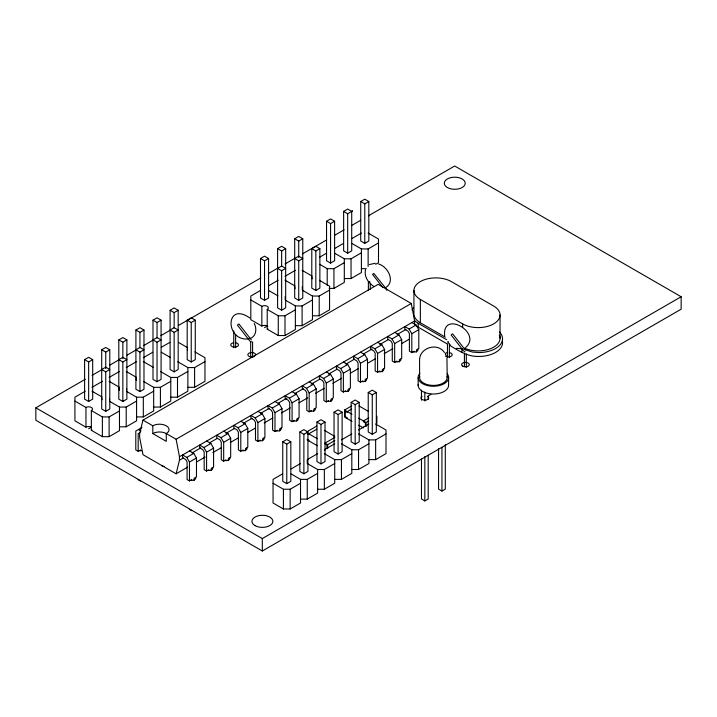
<?xml version="1.0" encoding="UTF-8"?>
<svg xmlns="http://www.w3.org/2000/svg" width="717" height="717" viewBox="0 0 717 717"><rect width="100%" height="100%" fill="white"/><g stroke="black" fill="none" stroke-linecap="round" stroke-linejoin="round"><path stroke-width="1.08" d="M365.518 269.655C363.877 276.386 368.35 283.063 373.916 286.459M343.64 211.381L347.673 213.72L351.742 211.372L347.673 209.05L343.64 211.381L343.64 250.869L347.673 253.2L351.715 250.869L351.715 211.381L352.334 211.058M351.832 211.345L352.522 210.888M233.787 330.904L233.733 347.7M414.632 324.434L414.632 320.965L411.262 303.479L378.146 284.353L142.979 420.126L139.618 433.731L139.618 437.191L142.979 454.686L176.104 473.803L187.711 467.099M176.104 473.803L179.465 460.197L179.465 456.738L176.104 439.243L166.272 433.57A9.518 5.494 0 0 0 152.811 433.57L152.811 425.799L142.979 420.126M465.665 347.503C482.783 332.616 441.842 309.43 444.657 335.977M251.282 341.848L250.726 342.045A0.95 0.511 -3.1 0 1 250.825 341.65M465.01 351.715L464.455 351.913A0.95 0.511 -3.1 0 1 464.455 351.644M386.176 287.329C395.47 280.777 387.664 266.464 378.594 264.008M84.606 359.638L88.648 357.308L92.69 359.638L92.69 399.127L88.648 401.457L84.606 399.127L84.606 359.638L88.648 361.968L92.69 359.638M101.706 349.771L105.749 347.44L109.782 349.771L109.782 408.995L105.749 411.334L101.706 408.995L101.706 349.771L105.749 352.101L109.782 349.771M118.807 339.894L122.849 337.564L126.882 339.894L126.882 399.127L122.849 401.457L118.807 399.127L118.807 339.894L122.849 342.233L126.882 339.894M135.907 330.026L139.94 327.696L143.983 330.026L143.983 389.259L139.94 391.59L135.907 389.259L135.907 330.026L139.94 332.356L143.983 330.026M152.999 320.158L157.041 317.819L161.083 320.158L161.083 379.383L157.041 381.713L152.999 379.383L152.999 320.158L157.041 322.489L161.083 320.158M170.099 310.282L174.141 307.952L178.174 310.282L178.174 369.515L174.141 371.845L170.099 369.515L170.099 310.282L174.141 312.612L178.174 310.282M260.495 258.505L264.537 256.175L268.579 258.505L268.579 297.994L264.537 300.324L260.495 297.994L260.495 258.505L264.537 260.836L268.579 258.505M277.596 248.638L281.638 246.307L285.671 248.638L285.671 307.862L281.638 310.192L277.596 307.862L277.596 248.638L281.638 250.968L285.671 248.638M294.696 238.761L298.729 236.431L302.771 238.761L302.771 297.994L298.729 300.324L294.696 297.994L294.696 238.761L298.729 241.091L302.771 238.761M326.54 221.257L330.573 218.927L334.615 221.257L334.615 260.746L330.573 263.076L326.54 260.746L326.54 221.257L330.573 223.587L334.615 221.257M360.732 201.513L364.774 199.183L368.816 201.513L368.816 241.002L364.774 243.332L360.732 241.002L360.732 201.513L364.774 203.843L368.816 201.513M187.2 320.158L191.233 317.819L195.275 320.158L195.275 359.638L191.233 361.977L187.2 359.638L187.2 320.158L191.233 322.489L195.275 320.158M368.395 215.817L454.686 166.003L681.15 296.748L681.15 309.188L262.314 550.997L35.85 420.252L35.85 407.812L85.296 379.266M92.081 375.35L101.778 369.748M109.531 365.276L119.228 359.674M126.99 355.193L136.678 349.6M143.472 345.684L153.16 340.082M160.922 335.61L170.61 330.008M178.372 325.527L260.782 277.954M268.534 273.473L278.232 267.88M285.016 263.955L294.714 258.362M302.466 253.881L326.71 239.89M334.463 235.409L344.16 229.816M351.913 225.335L360.642 220.298M311.787 248.638L315.83 246.307L319.872 248.638L319.872 288.117L315.83 290.457L311.787 288.117L311.787 248.638L315.83 250.968L319.872 248.638M105.749 371.845L109.782 369.515L105.749 367.185L101.706 369.515L105.749 371.845L105.749 411.334M122.849 361.968L126.882 359.638L122.849 357.308L118.807 359.638L122.849 361.968L122.849 401.457M139.94 352.101L143.983 349.771L139.94 347.44L135.907 349.771L139.94 352.101L139.94 391.59M157.041 342.233L161.083 339.894L157.041 337.564L152.999 339.894L157.041 342.233L157.041 381.713M174.141 332.356L178.174 330.026L174.141 327.696L170.099 330.026L174.141 332.356L174.141 371.845M281.638 270.712L285.671 268.382L281.638 266.043L277.596 268.382L281.638 270.712L281.638 310.192M298.729 260.836L302.771 258.505L298.729 256.175L294.696 258.505L298.729 260.836L298.729 300.324M85.287 391.195L74.918 397.182L74.918 420.816L85.959 427.189A3.809 2.196 0 0 1 91.346 427.189L88.648 428.739M92.018 387.314L102.379 381.327M109.109 377.438L119.479 371.46M126.21 367.57L136.58 361.583M143.31 357.702L152.73 352.253M161.352 347.279L169.83 342.385M260.226 290.609L250.807 296.049L250.807 319.683L261.839 326.056A3.809 2.196 0 0 1 267.835 326.513M268.848 285.635L278.268 280.195M284.999 276.305L295.368 270.318M319.674 257.17L326.271 253.361M334.884 248.387L343.362 243.484M351.984 238.51L361.404 233.07M319.674 264.322L327.212 268.669L333.943 268.669L344.312 262.682M334.884 253.361L344.312 258.801L351.043 258.801L361.404 252.814M351.984 243.484L361.404 248.924L368.135 248.924L378.504 242.946M74.918 401.072L85.959 407.444A3.809 2.196 0 0 1 91.346 407.444A3.809 2.196 0 0 1 91.346 410.554L102.379 416.927L109.109 416.927L119.479 410.94M109.36 401.215L119.479 407.059L126.21 407.059L136.58 401.072M126.461 391.339L136.58 397.182L143.31 397.182L153.671 391.195M143.552 381.471L153.671 387.314L160.411 387.314L170.771 381.327M160.653 371.603L170.771 377.438L177.502 377.438L187.872 371.46M177.753 361.727L187.872 367.57L194.603 367.57L204.972 361.583M264.537 327.606L267.226 326.056M250.807 299.939L261.839 306.311A3.809 2.196 0 0 1 267.226 306.311A3.809 2.196 0 0 1 267.226 309.421L278.268 315.794L284.999 315.794L295.368 309.807M285.249 300.082L295.368 305.917L302.099 305.917L312.469 299.939M302.341 290.206L312.469 296.049L319.199 296.049L329.56 290.062M329.13 288.413L333.943 288.413L344.312 282.426L344.312 258.801M344.312 278.546L351.043 278.546L361.404 272.559L361.404 248.924M375.681 264.322L378.504 262.682L378.504 239.057L368.135 233.07M91.346 410.554L91.346 430.299L102.379 436.671L109.109 436.671L119.479 430.684L119.479 407.059M119.479 426.803L126.21 426.803L136.58 420.816L136.58 397.182M136.58 416.927L143.31 416.927L153.671 410.94L153.671 387.314M153.671 407.059L160.411 407.059L170.771 401.072L170.771 377.438M170.771 397.182L177.502 397.182L187.872 391.195L187.872 367.57M187.872 387.314L194.603 387.314L204.972 381.327L204.972 357.702L194.854 351.859M267.226 309.421L267.226 329.166L278.268 335.538L284.999 335.538L295.368 329.551L295.368 305.917M295.368 325.661L302.099 325.661L312.469 319.683L312.469 296.049M312.469 315.794L319.199 315.794L329.56 309.807L329.56 286.182L319.441 280.338M141.984 427.484L135.791 431.06L135.791 449.918L138.184 451.298L140.487 449.971M139.932 432.647L138.184 433.651L138.184 451.298M176.104 439.243L411.262 303.479M179.465 456.738L414.632 320.965M179.465 460.197L183.337 457.966M192.048 452.938L200.76 447.91M209.472 442.882L217.206 438.41M225.918 433.382L234.629 428.354M243.341 423.326L252.052 418.298M260.755 413.27L269.467 408.242M278.178 403.214L286.89 398.186M294.633 393.714L303.336 388.686M311.079 384.213L319.791 379.185M328.503 374.157L337.214 369.13M345.926 364.102L354.628 359.074M363.34 354.046L372.051 349.018M379.795 344.545L388.506 339.517M397.209 334.489L405.921 329.462M191.78 479.583L189.476 480.91L187.083 479.53L187.083 461.882L185.739 459.552L182.557 457.715L182.557 454.954L186.787 457.392L193.787 453.35L196.476 458.011L196.476 476.868L194.173 478.203L194.173 480.417M208.88 469.716L206.577 471.042L204.175 469.662L204.175 452.015L202.83 449.684L199.658 447.847L199.658 445.078L203.879 447.525L210.888 443.482L213.576 448.143L213.576 467L211.273 468.326L211.273 470.549M225.972 459.839L223.677 461.165L221.275 459.785L221.275 442.138L219.931 439.808L216.749 437.979L216.749 435.21L220.979 437.648L227.979 433.606L230.677 438.266L230.677 457.123L228.373 458.459L228.373 460.681M243.099 449.953L240.795 451.289L238.394 449.9L238.394 432.252L237.049 429.922L233.876 428.094L233.876 425.324L238.098 427.762L245.106 423.72L247.795 428.39L247.795 447.247L245.492 448.573L245.492 450.796M260.19 440.086L257.896 441.412L255.494 440.032L255.494 422.385L254.15 420.054L250.977 418.217L250.977 415.448L255.198 417.894L262.198 413.852L264.896 418.513L264.896 437.37L262.592 438.696L262.592 440.919M277.291 430.209L274.987 431.544L272.594 430.155L272.594 412.517L271.25 410.178L268.068 408.349L268.068 405.58L272.299 408.018L279.298 403.976L281.987 408.645L281.987 427.502L279.693 428.829L279.693 431.051M294.391 420.341L292.088 421.668L289.695 420.287L289.695 402.64L288.342 400.31L285.169 398.473L285.169 395.712L289.399 398.15L296.399 394.108L299.088 398.769L299.088 417.626L296.784 418.961L296.784 421.175M311.492 410.474L309.188 411.8L306.786 410.42L306.786 392.773L305.442 390.442L302.269 388.605L302.269 385.836L306.491 388.282L313.49 384.24L316.188 388.901L316.188 407.758L313.885 409.084L313.885 411.307M328.583 400.597L326.289 401.923L323.887 400.543L323.887 382.896L322.542 380.566L319.361 378.737L319.361 375.968L323.591 378.406L330.591 374.364L333.288 379.024L333.288 397.89L330.985 399.217L330.985 401.439M345.684 390.729L343.38 392.056L340.987 390.675L340.987 373.028L339.643 370.698L336.461 368.861L336.461 366.091L340.692 368.538L347.691 364.496L350.38 369.156L350.38 388.014L348.086 389.34L348.086 391.563M362.784 380.852L360.481 382.188L358.088 380.799L358.088 363.161L356.734 360.821L353.562 358.993L353.562 356.224L357.792 358.661L364.792 354.619L367.48 359.289L367.48 378.146L365.177 379.472L365.177 381.695M379.885 370.985L377.581 372.311L375.179 370.931L375.179 353.284L373.835 350.954L370.662 349.116L370.662 346.356L374.883 348.794L381.883 344.752L384.581 349.412L384.581 368.269L382.278 369.605L382.278 371.818M396.976 361.108L394.673 362.443L392.28 361.054L392.28 343.416L390.935 341.086L387.754 339.249L387.754 336.479L391.984 338.917L398.984 334.875L401.681 339.544L401.681 358.401L399.378 359.728L399.378 361.951M414.103 351.231L411.8 352.558L409.398 351.178L409.398 333.53L408.054 331.2L404.881 329.363L404.881 326.593L409.102 329.04L416.102 324.998L418.8 329.659L418.8 348.516L416.496 349.842L416.496 352.065M189.476 480.91L189.476 462.053L196.476 458.011M206.577 471.042L206.577 452.185L213.576 448.143M223.677 461.165L223.677 442.308L230.677 438.266M240.795 451.289L240.795 432.432L247.795 428.39M257.896 441.412L257.896 422.555L264.896 418.513M274.987 431.544L274.987 412.687L281.987 408.645M292.088 421.668L292.088 402.811L299.088 398.769M309.188 411.8L309.188 392.943L316.188 388.901M326.289 401.923L326.289 383.066L333.288 379.024M343.38 392.056L343.38 373.198L350.38 369.156M360.481 382.188L360.481 363.331L367.48 359.289M377.581 372.311L377.581 353.454L384.581 349.412M394.673 362.443L394.673 343.586L401.681 339.544M411.8 352.558L411.8 333.701L418.8 329.659M196.422 462.071L205.134 457.043M212.877 452.57L221.589 447.542M230.3 442.514L238.035 438.042M247.715 432.459L255.458 427.986M264.17 422.958L272.881 417.93M281.584 412.902L290.295 407.874M299.007 402.846L307.718 397.818M315.462 393.346L324.165 388.318M332.876 383.29L341.588 378.262M350.299 373.234L358.043 368.762M367.713 363.178L375.457 358.706M384.169 353.678L392.88 348.65M401.592 343.622L409.326 339.15M282.749 441.824L286.782 439.494L290.824 441.824L290.824 481.313L286.782 483.643L282.749 481.313L282.749 441.824L286.782 444.164L290.824 441.824M299.849 431.957L303.883 429.626L307.925 431.957L307.925 471.445L303.883 473.776L299.849 471.445L299.849 431.957L303.883 434.287L307.925 431.957M316.941 422.08L320.983 419.75L325.025 422.08L325.025 461.569L320.983 463.899L316.941 461.569L316.941 422.08L320.983 424.419L325.025 422.08M334.041 412.212L338.083 409.882L342.117 412.212L342.117 451.701L338.083 454.031L334.041 451.701L334.041 412.212L338.083 414.543L342.117 412.212M351.142 402.345L355.175 400.005L359.217 402.345L359.217 441.824L355.175 444.164L351.142 441.824L351.142 402.345L355.175 404.675L359.217 402.345M368.233 392.468L372.275 390.138L376.317 392.468L376.317 431.957L372.275 434.287L368.233 431.957L368.233 392.468L372.275 394.798L376.317 392.468M306.984 431.742L316.86 426.041M352.002 421.336L344.563 417.043L344.563 410.043L351.742 405.903M316.86 429.151L308.785 433.812L308.785 434.592L307.441 433.812M351.742 409.013L347.252 411.603L347.252 412.374L345.236 411.208L345.236 416.649L347.252 417.823L347.252 418.594M326.961 448.349L326.961 445.078L324.935 443.913L324.935 443.142L334.812 437.442M368.798 417.823L363.411 420.924L363.411 421.704L365.428 422.869L365.428 426.14M324.935 443.142L327.633 444.692L334.812 440.552M358.661 418.181L366.1 422.483L368.798 420.924M282.48 473.928L273.052 479.368L273.052 503.002L283.421 508.989L290.152 508.989L300.522 503.002L300.522 479.368L291.093 473.928M291.093 468.954L300.522 463.514M317.613 453.646L307.252 459.624L307.252 463.514L317.613 469.501L324.344 469.501L334.714 463.514M324.344 449.756L334.714 443.769M341.444 439.888L351.814 433.902M358.545 430.012L368.914 424.025M430.998 394.314L428.201 395.927L428.201 399.288M273.052 483.258L283.421 489.245L290.152 489.245L300.522 483.258M300.522 479.368L307.252 479.368L317.613 473.381M324.344 453.646L334.714 459.624L341.444 459.624L351.814 453.646M341.444 443.769L351.814 449.756L358.545 449.756L368.914 443.769M358.545 433.902L368.914 439.888L375.645 439.888L386.006 433.902M300.522 499.113L307.252 499.113L317.613 493.126L317.613 469.501M317.613 489.245L324.344 489.245L334.714 483.258L334.714 459.624M334.714 479.368L341.444 479.368L351.814 473.39L351.814 449.756M351.814 469.501L358.545 469.501L368.914 463.514L368.914 439.888M368.914 459.624L375.645 459.624L386.006 453.646L386.006 430.012L375.645 424.025M35.85 407.812L262.314 538.566L681.15 296.748M421.471 459.014L421.471 498.987L424.831 500.932L428.201 498.987L428.201 455.304M438.562 448.788L438.562 489.119L441.932 491.064L445.302 489.119L445.302 444.701M369.38 264.537L375.224 263.291M249.892 338.532C256.202 336.748 257.143 328.538 254.203 323.51M386.499 290.035L386.293 289.955M249.041 338.863C224.824 342.063 225.013 300.557 249.892 318.007M462.393 348.82L456.344 348.328M361.404 268.669L366.217 268.669M448.412 341.722L447.937 341.579M463.908 349.412L472.611 352.092L478.768 352.558A23.795 13.74 0 0 0 499.382 331.953M449.577 345.28C458.504 350.712 467.851 356.851 478.768 356.448A23.795 13.74 0 0 0 502.366 340.916M420.35 299.464L462.68 323.905A21.895 12.637 0 0 0 493.637 323.905A21.895 12.637 0 0 0 493.637 306.025L451.316 281.584A21.895 12.637 0 0 0 420.35 281.584A21.895 12.637 0 0 0 420.35 299.464L420.35 322.784L445.356 337.223M414.399 320.427A23.795 13.74 0 0 0 418.181 323.277L446.718 339.75M411.881 322.551L416.102 324.998M415.044 324.926A23.795 13.74 0 0 0 418.181 327.158L447.668 344.187M302.099 270.318L312.218 276.162M394.753 332.437L398.984 334.875M284.999 280.195L295.117 286.038M377.662 342.314L381.883 344.752M268.821 290.6L278.026 295.906M360.561 352.181L364.792 354.619M343.461 362.049L347.691 364.496M326.369 371.926L330.591 374.364M358.975 405.93L368.475 411.415M309.269 381.794L313.49 384.24M344.563 410.043L352.002 414.345M358.661 425.181L363.411 427.924L363.411 427.144M292.169 391.67L296.399 394.108M178.425 342.376L187.621 347.682M275.068 401.538L279.298 403.976M324.308 430.334L334.758 436.375M306.984 432.772L317.335 438.75M161.325 352.244L170.529 357.559M307.441 439.252L308.785 440.032L308.785 440.812M257.977 411.406L262.198 413.852M306.984 439.772L317.335 445.741M143.31 361.583L153.429 367.427M240.876 421.282L245.106 423.72M126.21 371.46L136.329 377.294M223.758 431.168L227.979 433.606M109.109 381.327L119.228 387.171M206.657 441.036L210.888 443.482M92.018 391.195L102.137 397.039M189.557 450.912L193.787 453.35M152.811 433.57L166.272 441.34L166.272 433.57A9.518 5.494 0 0 0 166.272 425.799A9.518 5.494 0 0 0 152.811 425.799M138.48 429.501L141.016 430.971M138.085 479.673L140.487 481.062M189.387 509.294L191.78 510.674M447.767 342.233L450.213 344.814M444.423 352.468C437.325 341.875 418.898 347.942 419.579 360.75L419.579 377.456M387.028 289.829L373.79 273.401L372.571 274.423L382.672 287.356M465.091 349.771L452.66 333.862L451.791 334.409L451.172 335.045L463.603 350.954M251.362 339.903L238.931 323.994L238.071 324.541L237.444 325.177L249.875 341.086M445.167 353.615L446.261 355.838M409.102 329.04L411.8 333.701M391.984 338.917L394.673 343.586M374.883 348.794L377.581 353.454M357.792 358.661L360.481 363.331M340.692 368.538L343.38 373.198M323.591 378.406L326.289 383.066M306.491 388.282L309.188 392.943M289.399 398.15L292.088 402.811M272.299 408.018L274.987 412.687M255.198 417.894L257.896 422.555M238.098 427.762L240.795 432.432M220.979 437.648L223.677 442.308M203.879 447.525L206.577 452.185M186.787 457.392L189.476 462.053M446.951 358.24L447.184 377.456M500.054 314.96L500.054 338.281M466.319 354.046L466.319 367.364M464.419 354.046L464.419 366.262M462.68 323.905L462.68 327.23M461.936 348.534L461.936 352.423M449.362 344.25L449.362 357.577M448.6 377.124L448.6 384.904A15.227 8.792 0 0 1 432.96 394.018A15.227 8.792 0 0 1 418.217 384.411M447.453 344.25L447.453 357.577M441.932 447.372L441.932 491.064M424.831 392.109L424.831 400.991M424.831 456.514L424.831 500.932M421.471 390.165L421.471 400.158M418.181 323.277L418.181 327.158M418.163 377.787L418.163 385.558M413.933 290.528L413.933 313.849A21.895 12.637 0 0 0 420.35 322.784M376.873 416.263L376.873 423.263M375.645 439.888L375.645 459.624M372.275 394.798L372.275 434.287M370.277 283.789L370.277 289.336M368.377 281.449L368.377 290.448M368.135 248.924L368.135 266.473M366.1 422.483L366.1 426.481M364.774 203.843L364.774 243.332M358.545 449.756L358.545 469.501M355.175 404.675L355.175 444.164M351.043 258.801L351.043 278.546M347.673 213.72L347.673 253.2M341.444 459.624L341.444 479.368M338.083 414.543L338.083 454.031M333.943 268.669L333.943 288.413M330.573 223.587L330.573 263.076M327.633 444.692L327.633 448.69M327.212 268.669L327.212 285.124M324.935 449.353L324.935 450.133M324.344 469.501L324.344 489.245M320.983 424.419L320.983 463.899M319.199 296.049L319.199 315.794M315.83 250.968L315.83 290.457M307.252 479.368L307.252 499.113M303.883 434.287L303.883 473.776M302.099 305.917L302.099 325.661M298.729 241.091L298.729 257.546M290.152 489.245L290.152 508.989M286.782 444.164L286.782 483.643M284.999 315.794L284.999 335.538M283.421 489.245L283.421 508.989M281.638 250.968L281.638 266.321M278.268 315.794L278.268 335.538M264.537 260.836L264.537 300.324M262.314 538.566L262.314 550.997M261.839 306.311L261.839 326.056M252.599 341.839L252.599 357.496M250.69 341.91L250.69 357.496M235.633 334.382L235.633 347.7M194.603 367.57L194.603 387.314M191.233 322.489L191.233 361.977M177.502 377.438L177.502 397.182M174.141 312.612L174.141 327.974M160.411 387.314L160.411 407.059M157.041 322.489L157.041 337.841M143.31 397.182L143.31 416.927M139.94 332.356L139.94 347.718M126.21 407.059L126.21 426.803M122.849 342.233L122.849 358.679M109.109 416.927L109.109 436.671M105.749 352.101L105.749 368.556M102.379 416.927L102.379 436.671M88.648 361.968L88.648 401.457M85.959 407.444L85.959 427.189M164.139 466.489A4.759 2.751 0 0 1 162.006 465.781M449.344 352.603A3.863 2.232 0 0 1 451.692 355.874A3.863 2.232 0 0 1 445.607 356.331M445.607 353.176A3.863 2.232 0 0 1 447.336 352.603M254.445 356.331A3.863 2.232 0 0 1 248.207 355.695A3.863 2.232 0 0 1 251.38 352.531A3.863 2.232 0 0 1 255.449 355.336M235.615 342.726A3.863 2.232 0 0 1 237.784 346.159A3.863 2.232 0 0 1 231.448 346.159A3.863 2.232 0 0 1 233.617 342.726M195.607 477.567A3.863 2.232 0 0 1 190.865 480.3M212.698 467.699A3.863 2.232 0 0 1 207.966 470.433M229.798 457.831A3.863 2.232 0 0 1 225.066 460.556M246.899 447.955A3.863 2.232 0 0 1 242.167 450.688M263.999 438.087A3.863 2.232 0 0 1 259.258 440.821M281.091 428.21A3.863 2.232 0 0 1 276.359 430.944M298.191 418.343A3.863 2.232 0 0 1 293.459 421.076M315.292 408.466A3.863 2.232 0 0 1 310.56 411.2M332.383 398.598A3.863 2.232 0 0 1 327.651 401.332M349.484 388.731A3.863 2.232 0 0 1 344.752 391.464M366.584 378.854A3.863 2.232 0 0 1 361.852 381.587M383.685 368.986A3.863 2.232 0 0 1 378.952 371.72M400.776 359.109A3.863 2.232 0 0 1 396.044 361.843M417.877 349.242A3.863 2.232 0 0 1 413.144 351.975M141.572 450.688A3.863 2.232 0 0 1 139.573 450.688M427.565 396.367A3.863 2.232 0 0 1 427.565 399.521A3.863 2.232 0 0 1 422.098 399.521A3.863 2.232 0 0 1 422.098 396.367M136.642 380.485A3.809 2.196 0 0 1 136.642 378.289M187.558 350.335A3.809 2.196 0 0 1 187.558 349.197M126.524 388.686A3.809 2.196 0 0 1 126.524 389.824M119.551 390.353A3.809 2.196 0 0 1 119.551 388.157M91.946 429.841A3.809 2.196 0 0 1 91.346 430.299M109.423 398.562A3.809 2.196 0 0 1 109.423 399.701M102.065 399.701A3.809 2.196 0 0 1 102.065 398.562M412.024 310.004A23.795 13.74 0 0 1 413.673 307.476M499.31 335.009A21.895 12.637 0 0 1 490.078 348.883A21.895 12.637 0 0 1 464.374 348.103M447.229 373.79A15.227 8.792 0 0 1 432.96 386.248A15.227 8.792 0 0 1 419.911 373.351M447.067 376.416A13.802 7.968 0 0 1 433.382 385.432A13.802 7.968 0 0 1 419.696 376.416M312.155 278.823A3.809 2.196 0 0 1 312.155 277.685M302.027 287.024A3.809 2.196 0 0 1 302.027 289.22M295.054 288.691A3.809 2.196 0 0 1 295.054 287.553M267.835 328.709A3.809 2.196 0 0 1 267.226 329.166M284.936 296.892A3.809 2.196 0 0 1 284.936 299.097M369.569 282.059A0.95 0.583 3.4 0 1 369.076 282.041L368.655 281.826A0.968 0.762 35.1 0 0 369.273 282.229L369.488 282.283A0.95 0.726 53.5 0 0 370.017 282.095M447.354 187.513A10.468 6.05 0 0 0 464.867 184.798A10.468 6.05 0 0 0 452.042 177.395A10.468 6.05 0 0 0 447.354 187.513M255.001 525.606A10.468 6.05 0 0 0 272.514 522.899A10.468 6.05 0 0 0 259.688 515.496A10.468 6.05 0 0 0 255.001 525.606M462.707 366.208A3.863 2.232 0 0 0 469.169 365.204A3.863 2.232 0 0 0 464.437 362.47A3.863 2.232 0 0 0 462.707 366.208"/></g></svg>
